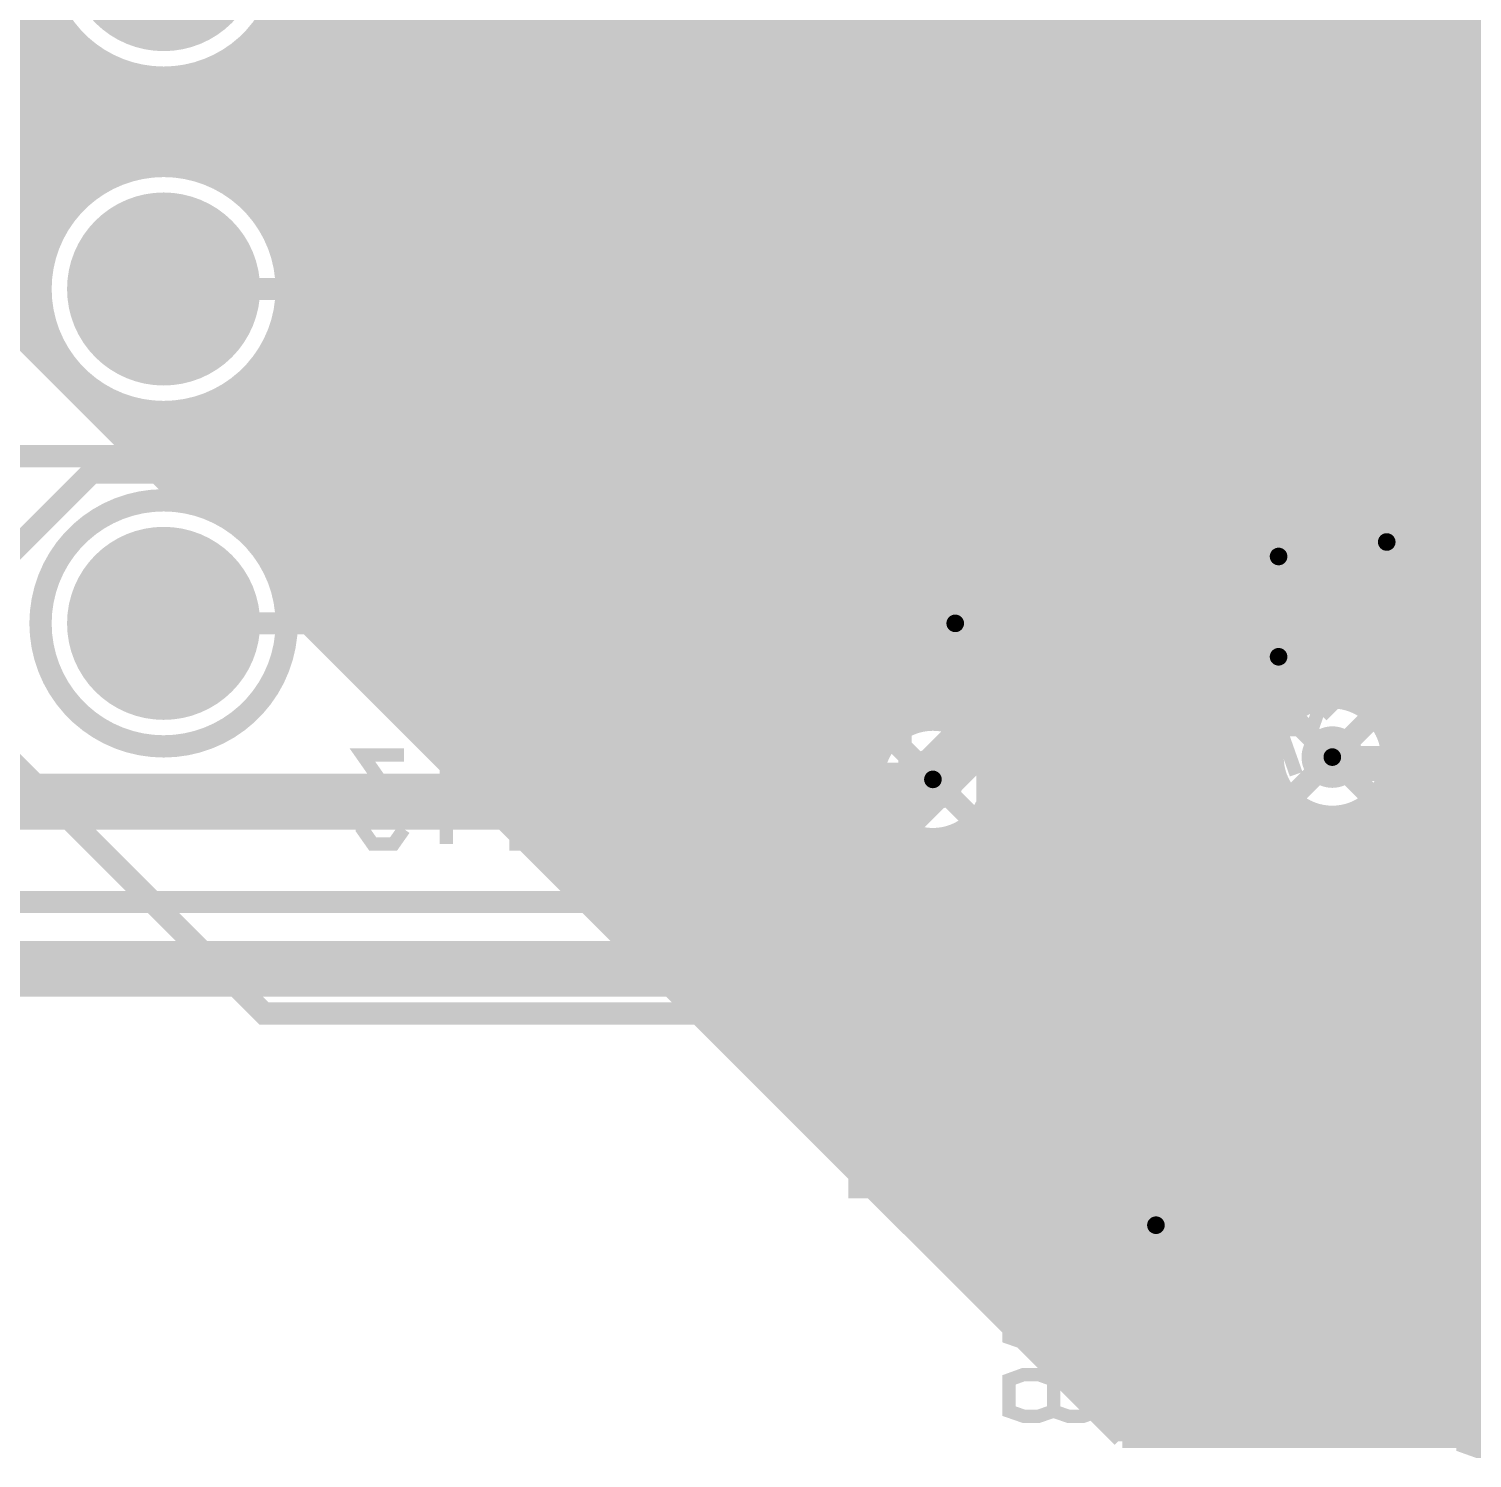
# Model space of a CAD drawing. Extents: x -20 to 155, y -92 to 168.
# Drawn here: x 105.15 to 121.58, y 65.42 to 81.7 of the extents above; entities that cross this region are included whole.
import ezdxf

# ---------------------------------------------------------------- set-up
doc = ezdxf.new("R2010")
doc.units = 0
doc.header["$MEASUREMENT"] = 0
doc.layers.get('0').update_dxf_attribs({"linetype": 'CONTINUOUS'})
for name, color, linetype in [('25-334-1_BOT', 7, 'CONTINUOUS'), ('25-334-1_DRD', 7, 'CONTINUOUS'), ('25-334-1_DRL', 2, 'CONTINUOUS'), ('25-334-1_IN1', 4, 'CONTINUOUS'), ('25-334-1_IN2', 3, 'CONTINUOUS'), ('25-334-1_SMB', 5, 'CONTINUOUS'), ('25-334-1_SMT', 10, 'CONTINUOUS'), ('25-334-1_SPB', 14, 'CONTINUOUS'), ('25-334-1_SSB', 12, 'CONTINUOUS'), ('25-334-1_TOP', 13, 'CONTINUOUS'), ('THRUHOLE_TAP', 7, 'CONTINUOUS')]:
    doc.layers.add(name, color=color, linetype=linetype)

# ---------------------------------------------------------------- blocks, each defined once
blk = doc.blocks.new('RECTANGLE_4')
blk.add_solid([(0.4064, 0.4826), (0.4064, -0.4826), (-0.4064, 0.4826), (-0.4064, -0.4826)])
blk = doc.blocks.new('ROUND_25')
at = {"const_width": 1.09982}
blk.add_lwpolyline([(-0.54991, 0, 1), (0.54991, 0, 1)], format="xyb", close=True, dxfattribs=at)
blk = doc.blocks.new('ROUND_39')
at = {"const_width": 0.35052}
blk.add_lwpolyline([(-0.17526, 0, 1), (0.17526, 0, 1)], format="xyb", close=True, dxfattribs=at)
blk = doc.blocks.new('RECTANGLE_53')
blk.add_solid([(0.635, 0.508), (0.635, -0.508), (-0.635, 0.508), (-0.635, -0.508)])
blk = doc.blocks.new('OBLONG_12')
at = {"const_width": 0.2794}
blk.add_lwpolyline([(0.7493, 0), (-0.7493, 0)], dxfattribs=at)
at = {"const_width": 0.1397}
for points in [[(-0.81915, 0, 1), (-0.67945, 0, 1)], [(0.67945, 0, 1), (0.81915, 0, 1)]]:
    blk.add_lwpolyline(points, format="xyb", close=True, dxfattribs=at)
blk = doc.blocks.new('RECTANGLE_23')
blk.add_solid([(0.889, 0.1397), (0.889, -0.1397), (-0.889, 0.1397), (-0.889, -0.1397)])
blk = doc.blocks.new('ROUND_81')
at = {"const_width": 0.50038}
blk.add_lwpolyline([(-0.25019, 0, 1), (0.25019, 0, 1)], format="xyb", close=True, dxfattribs=at)
blk = doc.blocks.new('ROUND_84')
at = {"const_width": 0.10033}
blk.add_lwpolyline([(-0.050164, 0, 1), (0.050164, 0, 1)], format="xyb", close=True, dxfattribs=at)
blk = doc.blocks.new('ROUND_85')
at = {"const_width": 0.10033}
blk.add_lwpolyline([(-0.050164, 0, 1), (0.050164, 0, 1)], format="xyb", close=True, dxfattribs=at)
blk = doc.blocks.new('ROUND_38')
at = {"const_width": 0.35052}
blk.add_lwpolyline([(-0.17526, 0, 1), (0.17526, 0, 1)], format="xyb", close=True, dxfattribs=at)
blk = doc.blocks.new('ROUND_42')
at = {"const_width": 0.35052}
blk.add_lwpolyline([(-0.17526, 0, 1), (0.17526, 0, 1)], format="xyb", close=True, dxfattribs=at)
blk = doc.blocks.new('ROUND_35')
at = {"const_width": 0.10033}
blk.add_lwpolyline([(-0.050164, 0, 1), (0.050164, 0, 1)], format="xyb", close=True, dxfattribs=at)
blk = doc.blocks.new('ROUND_71')
at = {"const_width": 0.50038}
blk.add_lwpolyline([(-0.25019, 0, 1), (0.25019, 0, 1)], format="xyb", close=True, dxfattribs=at)

msp = doc.modelspace()

# ---------------------------------------------------------------- linework, layer by layer
at = {"layer": '25-334-1_BOT'}
for points, const_width in [([(120.6119, 81.45272), (116.54028, 81.45272), (115.443, 82.55), (114.3762, 82.55)], 0.254), ([(120.6119, 80.95234), (114.68354, 80.95234), (114.3762, 80.645)], 0.254), ([(112.9538, 80.645), (103.505, 80.645)], 0.254), ([(122.49404, 80.45196), (120.6119, 80.45196)], 0.254), ([(114.3762, 78.74), (114.427, 78.74), (115.1382, 79.4512), (120.6119, 79.4512)], 0.254), ([(114.3762, 76.835), (114.3762, 77.2922), (116.03482, 78.95082), (120.6119, 78.95082)], 0.254), ([(112.9538, 78.74), (106.68, 78.74)], 0.254), ([(120.6119, 78.45044), (116.29644, 78.45044), (115.189, 77.343), (115.189, 75.692), (114.427, 74.93), (114.3762, 74.93)], 0.254), ([(116.7638, 77.47), (116.332, 77.47), (115.824, 76.962), (115.824, 75.057), (115.697, 74.93)], 0.254), ([(118.1862, 77.47), (118.1862, 75.565)], 0.254), ([(118.1862, 77.47), (120.59158, 77.47), (120.6119, 77.44968)], 0.254), ([(122.40768, 77.44968), (120.6119, 77.44968)], 0.254), ([(122.40768, 77.44968), (120.6119, 77.44968)], 0.254), ([(112.9538, 76.835), (103.505, 76.835)], 0.254), ([(120.6119, 75.8571), (120.6119, 76.9493)], 0.254), ([(120.6119, 75.8571), (120.6119, 76.9493)], 0.254), ([(116.7638, 75.565), (116.7638, 73.66)], 0.635), ([(119.38, 75.692), (119.253, 75.565), (118.1862, 75.565)], 0.254), ([(112.9538, 74.93), (106.68, 74.93)], 0.254), ([(118.1862, 73.66), (118.491, 73.66), (119.38, 74.549)], 0.254), ([(118.1862, 73.66), (118.491, 73.66), (119.38, 74.549)], 0.254), ([(119.38, 74.549), (118.491, 73.66), (118.1862, 73.66)], 0.254), ([(115.697, 70.485), (107.823, 70.485), (104.013, 74.295)], 0.254), ([(114.3762, 73.025), (115.316, 73.025), (115.443, 73.152), (115.951, 73.66), (116.7638, 73.66)], 0.635), ([(116.7638, 73.66), (115.951, 73.66), (115.443, 73.152)], 0.635), ([(119.99214, 73.406), (118.08968, 71.501), (117.983, 71.501)], 0.254), ([(112.9538, 73.025), (114.4778, 71.501), (117.983, 71.501)], 0.254), ([(117.983, 68.072), (117.983, 69.469)], 0.254), ([(117.983, 68.072), (117.983, 69.469)], 0.254)]:
    msp.add_lwpolyline(points, dxfattribs=dict(at, const_width=const_width))
at = {"layer": '25-334-1_DRD', "const_width": 0.254}
for points in [[(106.68, 79.375), (106.68, 78.105)], [(107.315, 78.74), (106.045, 78.74)], [(121.2469, 76.4921), (119.9769, 75.2221)], [(121.2469, 75.2221), (119.9769, 76.4921)], [(121.2469, 76.4921), (119.9769, 75.2221)], [(121.2469, 75.2221), (119.9769, 76.4921)], [(120.015, 76.327), (118.745, 75.057)], [(120.015, 75.057), (118.745, 76.327)], [(106.68, 75.565), (106.68, 74.295)], [(116.332, 75.565), (115.062, 74.295)], [(116.332, 74.295), (115.062, 75.565)], [(120.015, 75.184), (118.745, 73.914)], [(120.015, 73.914), (118.745, 75.184)], [(120.015, 75.184), (118.745, 73.914)], [(120.015, 73.914), (118.745, 75.184)], [(120.015, 75.184), (118.745, 73.914)], [(120.015, 73.914), (118.745, 75.184)], [(107.315, 74.93), (106.045, 74.93)], [(120.62714, 74.041), (119.35714, 72.771)], [(120.62714, 72.771), (119.35714, 74.041)], [(116.078, 73.787), (114.808, 72.517)], [(116.078, 72.517), (114.808, 73.787)], [(118.618, 68.707), (117.348, 67.437)], [(118.618, 67.437), (117.348, 68.707)], [(118.618, 68.707), (117.348, 67.437)], [(118.618, 67.437), (117.348, 68.707)]]:
    msp.add_lwpolyline(points, dxfattribs=at)
at = {"layer": '25-334-1_IN1', "const_width": 0.254}
for points in [[(116.3066, 93.599), (116.3066, 75.22972)], [(116.5352, 93.599), (116.5352, 70.993)], [(116.7638, 93.599), (116.7638, 70.993)], [(116.9924, 93.599), (116.9924, 70.993)], [(117.221, 93.599), (117.221, 70.993)], [(117.4496, 93.599), (117.4496, 70.993)], [(117.6782, 93.599), (117.6782, 70.993)], [(117.9068, 93.599), (117.9068, 70.993)], [(118.1354, 93.599), (118.1354, 70.993)], [(118.364, 93.599), (118.364, 70.993)], [(118.5926, 93.599), (118.5926, 70.993)], [(118.8212, 93.599), (118.8212, 74.93508)], [(119.0498, 93.599), (119.0498, 75.14336)], [(121.5644, 93.4466), (121.5644, 70.993)], [(119.2784, 87.78494), (119.2784, 75.21956)], [(119.507, 87.63508), (119.507, 75.21702)], [(119.7356, 87.58428), (119.7356, 75.12812)], [(119.9642, 87.61476), (119.9642, 76.06284)], [(120.1928, 86.77402), (120.1928, 76.39304)], [(121.3358, 86.73338), (121.3358, 70.993)], [(120.4214, 86.54288), (120.4214, 76.50988)], [(121.1072, 86.52764), (121.1072, 76.32192)], [(120.65, 86.45398), (120.65, 76.53528)], [(120.8786, 86.4489), (120.8786, 76.48194)], [(116.078, 84.38388), (116.078, 75.49388)], [(133.604, 81.7372), (116.078, 81.7372)], [(133.604, 81.5086), (116.078, 81.5086)], [(133.604, 81.28), (116.078, 81.28)], [(122.174, 81.0514), (116.078, 81.0514)], [(121.92254, 80.8228), (116.078, 80.8228)], [(121.82856, 80.5942), (116.078, 80.5942)], [(121.8184, 80.3656), (116.078, 80.3656)], [(121.89206, 80.137), (116.078, 80.137)], [(122.0851, 79.9084), (116.078, 79.9084)], [(133.604, 79.6798), (116.078, 79.6798)], [(133.604, 79.4512), (116.078, 79.4512)], [(133.604, 79.2226), (116.078, 79.2226)], [(129.97688, 78.994), (116.078, 78.994)], [(129.80924, 78.7654), (116.078, 78.7654)], [(129.75082, 78.5368), (116.078, 78.5368)], [(129.77114, 78.3082), (116.078, 78.3082)], [(129.8829, 78.0796), (116.078, 78.0796)], [(130.18516, 77.851), (116.078, 77.851)], [(133.604, 77.6224), (116.078, 77.6224)], [(133.604, 77.3938), (116.078, 77.3938)], [(128.65862, 77.1652), (116.078, 77.1652)], [(128.48336, 76.9366), (116.078, 76.9366)], [(128.41986, 76.708), (116.078, 76.708)], [(120.33758, 76.4794), (116.078, 76.4794)], [(128.43764, 76.4794), (120.88622, 76.4794)], [(120.05818, 76.2508), (116.078, 76.2508)], [(128.54432, 76.2508), (121.16562, 76.2508)], [(119.9515, 76.0222), (116.078, 76.0222)], [(128.8288, 76.0222), (121.26976, 76.0222)], [(119.93372, 75.7936), (116.078, 75.7936)], [(133.604, 75.7936), (121.28754, 75.7936)], [(119.99722, 75.565), (116.078, 75.565)], [(119.9642, 75.64882), (119.9642, 74.89698)], [(133.604, 75.565), (121.22658, 75.565)], [(120.17502, 75.3364), (116.24056, 75.3364)], [(133.604, 75.3364), (121.04878, 75.3364)], [(121.1072, 75.38974), (121.1072, 70.993)], [(120.1928, 75.32116), (120.1928, 74.05624)], [(120.4214, 75.20432), (120.4214, 73.93178)], [(120.65, 75.17892), (120.65, 73.57618)], [(120.8786, 75.23226), (120.8786, 70.993)], [(118.99138, 75.1078), (116.35232, 75.1078)], [(133.604, 75.1078), (119.76608, 75.1078)], [(118.78564, 74.8792), (116.37518, 74.8792)], [(133.604, 74.8792), (119.97436, 74.8792)], [(116.3066, 74.62774), (116.3066, 70.993)], [(118.7069, 74.6506), (116.31676, 74.6506)], [(133.604, 74.6506), (120.05056, 74.6506)], [(116.078, 74.36612), (116.078, 73.3933)], [(118.71198, 74.422), (116.14912, 74.422)], [(133.604, 74.422), (120.04802, 74.422)], [(118.80088, 74.1934), (116.078, 74.1934)], [(133.604, 74.1934), (119.95912, 74.1934)], [(119.9642, 74.20102), (119.9642, 74.08418)], [(118.8212, 74.16038), (118.8212, 70.993)], [(119.03202, 73.9648), (116.078, 73.9648)], [(119.0498, 73.95464), (119.0498, 70.993)], [(119.2784, 73.8759), (119.2784, 70.993)], [(128.20904, 73.9648), (120.37822, 73.9648)], [(119.39778, 73.7362), (116.078, 73.7362)], [(128.0033, 73.7362), (120.5865, 73.7362)], [(119.31904, 73.5076), (116.078, 73.5076)], [(127.92456, 73.5076), (120.6627, 73.5076)], [(119.32412, 73.279), (116.11102, 73.279)], [(120.65, 73.23328), (120.65, 70.993)], [(127.50038, 73.279), (120.66016, 73.279)], [(119.41302, 73.0504), (116.11356, 73.0504)], [(127.08128, 73.0504), (120.57126, 73.0504)], [(116.078, 72.90816), (116.078, 70.993)], [(119.507, 72.92848), (119.507, 70.993)], [(120.4214, 72.87768), (120.4214, 70.993)], [(119.64416, 72.8218), (116.078, 72.8218)], [(119.7356, 72.77608), (119.7356, 70.993)], [(119.9642, 72.72528), (119.9642, 70.993)], [(120.1928, 72.75576), (120.1928, 70.993)], [(126.95174, 72.8218), (120.34012, 72.8218)], [(126.91618, 72.5932), (116.078, 72.5932)], [(126.9619, 72.3646), (116.078, 72.3646)], [(127.10414, 72.136), (116.078, 72.136)], [(129.23774, 71.9074), (116.078, 71.9074)], [(133.604, 71.6788), (116.078, 71.6788)], [(122.05208, 71.4502), (116.078, 71.4502)], [(121.91492, 71.2216), (116.078, 71.2216)], [(121.87428, 70.993), (116.078, 70.993)]]:
    msp.add_lwpolyline(points, dxfattribs=at)
for points in [[(120.6119, 76.53782, 0.4142136), (119.93118, 75.8571)], [(121.29262, 75.8571, 0.4142136), (120.6119, 76.53782)], [(119.93118, 75.8571, 0.4142136), (120.6119, 75.17638)], [(120.6119, 75.17638, 0.4142136), (121.29262, 75.8571)], [(116.37772, 74.93, 0.2491149), (116.07811, 75.49404)], [(119.38, 75.22972, 0.4142136), (118.69928, 74.549)], [(119.38, 75.22972, 0.4142136), (118.69928, 74.549)], [(120.06072, 74.549, 0.4142136), (119.38, 75.22972)], [(120.06072, 74.549, 0.4142136), (119.38, 75.22972)], [(116.078, 74.36612, 0.2491151), (116.37753, 74.93)], [(118.69928, 74.549, 0.4142136), (119.38, 73.86828)], [(118.69928, 74.549, 0.4142136), (119.38, 73.86828)], [(119.86514, 74.07402, 0.1961637), (120.05894, 74.549)], [(119.86514, 74.07402, 0.1961637), (120.05894, 74.549)], [(119.99214, 74.08672, 0.0470028), (119.865, 74.07474)], [(120.67286, 73.406, 0.4142136), (119.99214, 74.08672)], [(119.50446, 73.88098, 0.1954862), (119.31138, 73.406)], [(119.38, 73.86828, 0.0460822), (119.50468, 73.87979)], [(119.38, 73.86828, 0.0460822), (119.50468, 73.87979)], [(116.12372, 73.152, 0.091037), (116.07933, 73.3938)], [(119.31142, 73.406, 0.4142136), (119.99214, 72.72528)], [(119.99214, 72.72528, 0.4142136), (120.67286, 73.406)], [(116.078, 72.90816, 0.091917), (116.12321, 73.152)]]:
    msp.add_lwpolyline(points, format="xyb", dxfattribs=at)
at = {"layer": '25-334-1_IN2', "const_width": 0.254}
for points in [[(152.4, 129.413), (152.4, 68.834), (149.225, 65.659), (117.602, 65.659)], [(112.4966, 119.761), (112.4966, 70.7644)], [(112.7252, 119.761), (112.7252, 70.5358)], [(112.9538, 119.761), (112.9538, 70.3072)], [(113.1824, 119.761), (113.1824, 70.0786)], [(113.411, 119.761), (113.411, 69.85)], [(113.6396, 119.761), (113.6396, 69.6214)], [(113.8682, 119.761), (113.8682, 69.3928)], [(114.0968, 119.761), (114.0968, 69.1642)], [(115.697, 119.761), (115.697, 73.78192)], [(117.2972, 119.761), (117.2972, 65.9638)], [(117.5258, 119.761), (117.5258, 65.7352)], [(117.7544, 119.761), (117.7544, 65.659)], [(105.1814, 116.64696), (105.1814, 78.0796)], [(108.1532, 116.14404), (108.1532, 75.1078)], [(108.3818, 116.14404), (108.3818, 74.8792)], [(108.6104, 116.14404), (108.6104, 74.6506)], [(108.839, 116.14404), (108.839, 74.422)], [(109.0676, 116.14404), (109.0676, 74.1934)], [(109.2962, 116.14404), (109.2962, 73.9648)], [(109.5248, 116.14404), (109.5248, 73.7362)], [(109.7534, 116.14404), (109.7534, 73.5076)], [(109.982, 116.14404), (109.982, 73.279)], [(110.2106, 116.14404), (110.2106, 73.0504)], [(110.4392, 116.14404), (110.4392, 72.8218)], [(121.6406, 111.69904), (121.6406, 65.659)], [(117.0686, 100.66274), (117.0686, 66.1924)], [(110.6678, 100.61702), (110.6678, 72.5932)], [(115.9256, 100.54336), (115.9256, 73.62952)], [(110.8964, 100.38588), (110.8964, 72.3646)], [(116.1542, 100.35794), (116.1542, 67.1068)], [(116.84, 100.40112), (116.84, 66.421)], [(116.3828, 100.28936), (116.3828, 66.8782)], [(116.6114, 100.30206), (116.6114, 66.6496)], [(117.983, 96.2152), (117.983, 65.659)], [(118.2116, 95.6945), (118.2116, 65.659)], [(118.4402, 95.4405), (118.4402, 65.659)], [(111.125, 89.54516), (111.125, 72.136)], [(114.3254, 89.48674), (114.3254, 68.9356)], [(112.268, 89.33688), (112.268, 70.993)], [(115.4684, 89.36736), (115.4684, 73.83018)], [(111.3536, 89.2429), (111.3536, 71.9074)], [(112.0394, 89.16924), (112.0394, 71.2216)], [(114.554, 89.22512), (114.554, 68.707)], [(115.2398, 89.18194), (115.2398, 73.7997)], [(111.5822, 89.13114), (111.5822, 71.6788)], [(111.8108, 89.11082), (111.8108, 71.4502)], [(114.7826, 89.12606), (114.7826, 73.31202)], [(115.0112, 89.11336), (115.0112, 73.67778)], [(121.412, 86.87816), (121.412, 65.659)], [(121.1834, 86.5759), (121.1834, 65.659)], [(120.7262, 86.44382), (120.7262, 65.659)], [(120.9548, 86.46414), (120.9548, 65.659)], [(120.4976, 85.11794), (120.4976, 73.86066)], [(120.0404, 84.91728), (120.0404, 75.85202)], [(120.269, 84.96808), (120.269, 74.02576)], [(118.6688, 84.61502), (118.6688, 65.659)], [(119.8118, 84.57438), (119.8118, 76.21778)], [(118.8974, 84.38388), (118.8974, 76.16952)], [(119.126, 84.29498), (119.126, 76.32192)], [(119.3546, 84.2899), (119.3546, 76.37018)], [(119.5832, 84.36864), (119.5832, 76.3397)], [(105.41, 81.89214), (105.41, 79.39786)], [(107.9246, 81.84642), (107.9246, 79.44358)], [(105.50398, 81.7372), (104.42702, 81.7372)], [(152.4, 81.7372), (107.85602, 81.7372)], [(105.69956, 81.5086), (104.64546, 81.5086)], [(105.6386, 81.56956), (105.6386, 79.72044)], [(152.4, 81.5086), (107.66044, 81.5086)], [(107.696, 81.54416), (107.696, 79.74584)], [(106.02214, 81.28), (104.78516, 81.28)], [(105.8672, 81.37398), (105.8672, 79.91602)], [(152.4, 81.28), (107.33786, 81.28)], [(107.4674, 81.3562), (107.4674, 79.9338)], [(106.0958, 81.24444), (106.0958, 80.04556)], [(106.3244, 81.1657), (106.3244, 80.1243)], [(106.553, 81.12506), (106.553, 80.16494)], [(106.7816, 81.12252), (106.7816, 80.16494)], [(107.0102, 81.15808), (107.0102, 80.13192)], [(107.2388, 81.23428), (107.2388, 80.05572)], [(122.174, 81.0514), (104.8766, 81.0514)], [(121.92254, 80.8228), (104.92232, 80.8228)], [(121.82856, 80.5942), (104.93248, 80.5942)], [(121.8184, 80.3656), (104.90708, 80.3656)], [(106.3752, 80.137), (104.84104, 80.137)], [(121.89206, 80.137), (106.9848, 80.137)], [(105.8545, 79.9084), (104.72928, 79.9084)], [(122.0851, 79.9084), (107.50296, 79.9084)], [(105.6005, 79.6798), (104.5591, 79.6798)], [(152.4, 79.6798), (107.75696, 79.6798)], [(105.43794, 79.4512), (104.2924, 79.4512)], [(152.4, 79.4512), (107.91952, 79.4512)], [(103.96728, 79.29118), (106.9213, 76.3397)], [(105.3338, 79.2226), (104.0384, 79.2226)], [(152.4, 79.2226), (108.0262, 79.2226)], [(105.27284, 78.994), (104.267, 78.994)], [(129.97688, 78.994), (108.08716, 78.994)], [(105.24998, 78.7654), (104.4956, 78.7654)], [(129.80924, 78.7654), (108.11002, 78.7654)], [(105.26522, 78.5368), (104.7242, 78.5368)], [(129.75082, 78.5368), (108.09478, 78.5368)], [(105.31602, 78.3082), (104.9528, 78.3082)], [(129.77114, 78.3082), (108.04398, 78.3082)], [(105.41, 78.0796), (105.1814, 78.0796)], [(105.41, 78.08214), (105.41, 77.851)], [(107.9246, 78.03642), (107.9246, 75.63358)], [(122.15114, 78.0796), (107.94746, 78.0796)], [(105.55986, 77.851), (105.41, 77.851)], [(121.85904, 77.851), (107.80014, 77.851)], [(105.6386, 77.75956), (105.6386, 77.6224)], [(107.696, 77.73416), (107.696, 75.93584)], [(105.78846, 77.6224), (105.6386, 77.6224)], [(105.8672, 77.56398), (105.8672, 77.3938)], [(107.4674, 77.5462), (107.4674, 76.1238)], [(121.74982, 77.6224), (107.57154, 77.6224)], [(106.1974, 77.3938), (105.8672, 77.3938)], [(106.0958, 77.43444), (106.0958, 77.1652)], [(106.3244, 77.3557), (106.3244, 76.9366)], [(106.553, 77.31506), (106.553, 76.708)], [(106.7816, 77.31252), (106.7816, 76.4794)], [(107.0102, 77.34808), (107.0102, 76.32192)], [(121.7295, 77.3938), (107.1626, 77.3938)], [(107.2388, 77.42428), (107.2388, 76.24572)], [(121.79046, 77.1652), (106.0958, 77.1652)], [(121.96064, 76.9366), (106.3244, 76.9366)], [(128.41986, 76.708), (106.553, 76.708)], [(128.43764, 76.4794), (106.7816, 76.4794)], [(118.99138, 76.2508), (107.22864, 76.2508)], [(128.54432, 76.2508), (119.76608, 76.2508)], [(118.78564, 76.0222), (107.60202, 76.0222)], [(128.8288, 76.0222), (119.97436, 76.0222)], [(118.7069, 75.7936), (107.82046, 75.7936)], [(152.4, 75.7936), (120.05056, 75.7936)], [(118.71198, 75.565), (107.96016, 75.565)], [(120.0404, 75.52944), (120.0404, 74.08418)], [(152.4, 75.565), (120.04802, 75.565)], [(118.80088, 75.3364), (108.0516, 75.3364)], [(152.4, 75.3364), (119.95912, 75.3364)], [(108.0897, 75.1713), (117.602, 65.659)], [(118.8974, 75.21194), (118.8974, 65.659)], [(119.8118, 75.16622), (119.8118, 74.06132)], [(119.03202, 75.1078), (108.1532, 75.1078)], [(119.126, 75.06208), (119.126, 65.659)], [(119.3546, 75.01128), (119.3546, 73.64222)], [(119.5832, 75.04176), (119.5832, 73.94956)], [(152.4, 75.1078), (119.72798, 75.1078)], [(152.4, 74.8792), (108.3818, 74.8792)], [(152.4, 74.6506), (108.6104, 74.6506)], [(152.4, 74.422), (108.839, 74.422)], [(152.4, 74.1934), (109.0676, 74.1934)], [(119.60352, 73.9648), (109.2962, 73.9648)], [(128.20904, 73.9648), (120.37822, 73.9648)], [(115.09502, 73.7362), (109.5248, 73.7362)], [(119.39778, 73.7362), (115.79098, 73.7362)], [(128.0033, 73.7362), (120.5865, 73.7362)], [(114.86388, 73.5076), (109.7534, 73.5076)], [(119.31904, 73.5076), (116.02212, 73.5076)], [(127.92456, 73.5076), (120.6627, 73.5076)], [(114.77498, 73.279), (109.982, 73.279)], [(119.32412, 73.279), (116.11102, 73.279)], [(127.92964, 73.279), (120.66016, 73.279)], [(114.7699, 73.0504), (110.2106, 73.0504)], [(119.41302, 73.0504), (116.11356, 73.0504)], [(119.3546, 73.16978), (119.3546, 65.659)], [(125.30836, 73.0504), (120.57126, 73.0504)], [(114.7826, 72.98944), (114.7826, 68.4784)], [(120.4976, 72.95134), (120.4976, 65.659)], [(114.84864, 72.8218), (110.4392, 72.8218)], [(119.64416, 72.8218), (116.03736, 72.8218)], [(119.5832, 72.86244), (119.5832, 65.659)], [(119.8118, 72.75068), (119.8118, 65.659)], [(120.0404, 72.72782), (120.0404, 65.659)], [(120.269, 72.7837), (120.269, 65.659)], [(125.12294, 72.8218), (120.34012, 72.8218)], [(115.05438, 72.5932), (110.6678, 72.5932)], [(115.0112, 72.62622), (115.0112, 68.2498)], [(125.05436, 72.5932), (115.82908, 72.5932)], [(115.9256, 72.67194), (115.9256, 67.3354)], [(115.2398, 72.50176), (115.2398, 68.0212)], [(115.4684, 72.47128), (115.4684, 67.7926)], [(115.697, 72.52208), (115.697, 67.564)], [(125.06706, 72.3646), (110.8964, 72.3646)], [(125.16612, 72.136), (111.125, 72.136)], [(125.42774, 71.9074), (111.3536, 71.9074)], [(152.4, 71.6788), (111.5822, 71.6788)], [(122.05208, 71.4502), (111.8108, 71.4502)], [(121.91492, 71.2216), (112.0394, 71.2216)], [(121.87428, 70.993), (112.268, 70.993)], [(121.91492, 70.7644), (112.4966, 70.7644)], [(122.05208, 70.5358), (112.7252, 70.5358)], [(133.26364, 70.3072), (112.9538, 70.3072)], [(133.20776, 70.0786), (113.1824, 70.0786)], [(133.18998, 69.85), (113.411, 69.85)], [(133.20776, 69.6214), (113.6396, 69.6214)], [(133.26364, 69.3928), (113.8682, 69.3928)], [(133.36524, 69.1642), (114.0968, 69.1642)], [(133.52018, 68.9356), (114.3254, 68.9356)], [(133.76148, 68.707), (114.554, 68.707)], [(134.21614, 68.4784), (114.7826, 68.4784)], [(151.8158, 68.2498), (115.0112, 68.2498)], [(151.5872, 68.0212), (115.2398, 68.0212)], [(122.07494, 67.7926), (115.4684, 67.7926)], [(121.92508, 67.564), (115.697, 67.564)], [(121.87428, 67.3354), (115.9256, 67.3354)], [(121.90476, 67.1068), (116.1542, 67.1068)], [(122.02922, 66.8782), (116.3828, 66.8782)], [(122.39244, 66.6496), (116.6114, 66.6496)], [(149.987, 66.421), (116.84, 66.421)], [(149.7584, 66.1924), (117.0686, 66.1924)], [(149.5298, 65.9638), (117.2972, 65.9638)], [(149.3012, 65.7352), (117.5258, 65.7352)]]:
    msp.add_lwpolyline(points, dxfattribs=at)
for points in [[(105.24998, 82.55, 0.4142136), (106.68, 81.11998)], [(106.68, 81.11998, 0.4142136), (108.11002, 82.55)], [(106.68, 80.17002, 0.4142136), (105.24998, 78.74)], [(108.11002, 78.74, 0.4142136), (106.68, 80.17002)], [(105.24998, 78.74, 0.4142136), (106.68, 77.30998)], [(106.68, 77.30998, 0.4142136), (108.11002, 78.74)], [(108.0897, 75.1713, 0.3180521), (106.9213, 76.3397)], [(119.38, 76.37272, 0.4142136), (118.69928, 75.692)], [(120.06072, 75.692, 0.4142136), (119.38, 76.37272)], [(118.69928, 75.692, 0.4142136), (119.38, 75.01128)], [(119.38, 75.01128, 0.4142136), (120.06072, 75.692)], [(119.99214, 74.08672, 0.4142136), (119.31142, 73.406)], [(120.67286, 73.406, 0.4142136), (119.99214, 74.08672)], [(115.443, 73.83272, 0.4142136), (114.76228, 73.152)], [(116.12372, 73.152, 0.4142136), (115.443, 73.83272)], [(119.31142, 73.406, 0.4142136), (119.99214, 72.72528)], [(119.99214, 72.72528, 0.4142136), (120.67286, 73.406)], [(114.76228, 73.152, 0.4142136), (115.443, 72.47128)], [(115.443, 72.47128, 0.4142136), (116.12372, 73.152)]]:
    msp.add_lwpolyline(points, format="xyb", dxfattribs=at)
at = {"layer": '25-334-1_SSB', "const_width": 0.1524}
for points in [[(115.1255, 81.7245), (112.2045, 81.7245), (112.2045, 83.3628), (115.1255, 83.3628), (115.1255, 81.7245)], [(110.86592, 80.1624), (110.86592, 81.1784), (110.98276, 81.01076)], [(115.1255, 79.8195), (112.2045, 79.8195), (112.2045, 81.4578), (115.1255, 81.4578), (115.1255, 79.8195)], [(109.42574, 80.1624), (109.07014, 81.1784), (109.54512, 81.1784)], [(110.38332, 80.33258), (110.32236, 80.1624), (109.96676, 80.1624), (109.90834, 80.33258), (109.90834, 80.6704), (110.02772, 80.84058), (110.38332, 80.84058), (110.38332, 81.1784), (109.90834, 81.1784)], [(111.94034, 80.6704), (111.58474, 80.6704), (111.46536, 80.84058), (111.46536, 81.01076), (111.58474, 81.1784), (111.94034, 81.1784), (111.94034, 80.1624)], [(111.64316, 80.6704), (111.46536, 80.1624)], [(110.74654, 80.1624), (110.98276, 80.1624)], [(108.4961, 78.70952), (108.4961, 79.72552), (108.61548, 79.55534)], [(109.09808, 78.70952), (109.57306, 78.70952), (109.09808, 79.3877), (109.09808, 79.55534), (109.1565, 79.72552), (109.5121, 79.72552), (109.57306, 79.55534)], [(110.41126, 79.21752), (110.05566, 79.21752), (109.93628, 79.3877), (109.93628, 79.55534), (110.05566, 79.72552), (110.41126, 79.72552), (110.41126, 78.70952)], [(110.77448, 79.72552), (111.24946, 79.72552)], [(111.0107, 78.70952), (111.0107, 79.72552)], [(115.1255, 77.9145), (112.2045, 77.9145), (112.2045, 79.5528), (115.1255, 79.5528), (115.1255, 77.9145)], [(116.51996, 78.6384), (116.99494, 78.6384), (116.51996, 79.31658), (116.51996, 79.48676), (116.58092, 79.6544), (116.93652, 79.6544), (116.99494, 79.48676)], [(117.35816, 78.97876), (117.83314, 78.97876), (117.59692, 79.6544), (117.47754, 79.6544), (117.47754, 78.6384)], [(118.19636, 78.80858), (118.25732, 78.6384), (118.61292, 78.6384), (118.67134, 78.80858), (118.67134, 79.48676), (118.61292, 79.6544), (118.25732, 79.6544), (118.19636, 79.48676)], [(108.37926, 78.70952), (108.61548, 78.70952)], [(110.73892, 77.3684), (110.73892, 78.3844), (110.85576, 78.21676)], [(109.00156, 77.8764), (108.94314, 78.04658), (108.94314, 78.21676), (109.00156, 78.3844), (109.35716, 78.3844), (109.41812, 78.21676), (109.41812, 78.04658), (109.35716, 77.8764), (109.00156, 77.8764), (108.94314, 77.70876), (108.94314, 77.53858), (109.00156, 77.3684), (109.35716, 77.3684), (109.41812, 77.53858), (109.41812, 77.70876), (109.35716, 77.8764)], [(110.25632, 77.53858), (110.19536, 77.3684), (109.83976, 77.3684), (109.78134, 77.53858), (109.78134, 77.8764), (109.90072, 78.04658), (110.25632, 78.04658), (110.25632, 78.3844), (109.78134, 78.3844)], [(111.81334, 77.8764), (111.45774, 77.8764), (111.33836, 78.04658), (111.33836, 78.21676), (111.45774, 78.3844), (111.81334, 78.3844), (111.81334, 77.3684)], [(118.9355, 76.6445), (116.0145, 76.6445), (116.0145, 78.2828), (118.9355, 78.2828), (118.9355, 76.6445)], [(111.51616, 77.8764), (111.33836, 77.3684)], [(115.1255, 76.0095), (112.2045, 76.0095), (112.2045, 77.6478), (115.1255, 77.6478), (115.1255, 76.0095)], [(110.61954, 77.3684), (110.85576, 77.3684)], [(110.73892, 75.9714), (110.73892, 76.9874), (110.85576, 76.81976)], [(109.00156, 76.4794), (109.35716, 76.4794), (109.41812, 76.64958), (109.41812, 76.81976), (109.35716, 76.9874), (109.00156, 76.9874), (108.94314, 76.81976), (108.94314, 76.64958), (109.17936, 75.9714)], [(110.25632, 76.14158), (110.19536, 75.9714), (109.83976, 75.9714), (109.78134, 76.14158), (109.78134, 76.4794), (109.90072, 76.64958), (110.25632, 76.64958), (110.25632, 76.9874), (109.78134, 76.9874)], [(111.81334, 76.4794), (111.45774, 76.4794), (111.33836, 76.64958), (111.33836, 76.81976), (111.45774, 76.9874), (111.81334, 76.9874), (111.81334, 75.9714)], [(111.51616, 76.4794), (111.33836, 75.9714)], [(116.0145, 76.3905), (118.9355, 76.3905), (118.9355, 74.7522), (116.0145, 74.7522), (116.0145, 76.3905)], [(119.6975, 75.28306), (119.58066, 75.11542), (119.3419, 75.11542), (119.22506, 75.28306), (119.22506, 75.45324), (119.46128, 75.79106), (119.22506, 76.13142), (119.6975, 76.13142)], [(120.06326, 75.11542), (120.47728, 75.11542), (120.47728, 76.13142)], [(110.61954, 75.9714), (110.85576, 75.9714)], [(115.1255, 74.1045), (112.2045, 74.1045), (112.2045, 75.7428), (115.1255, 75.7428), (115.1255, 74.1045)], [(110.86592, 74.4474), (110.86592, 75.4634), (110.98276, 75.29576)], [(109.36732, 74.4474), (109.48416, 74.61758), (109.54512, 74.78776), (109.54512, 75.12558), (109.48416, 75.29576), (109.36732, 75.4634), (109.24794, 75.4634), (109.12856, 75.29576), (109.07014, 75.12558), (109.07014, 74.78776), (109.12856, 74.61758), (109.24794, 74.4474), (109.36732, 74.4474)], [(110.32236, 74.9554), (109.96676, 74.9554), (109.90834, 74.78776), (109.90834, 74.61758), (109.96676, 74.4474), (110.32236, 74.4474), (110.38332, 74.61758), (110.38332, 74.78776), (110.14456, 75.4634)], [(111.94034, 74.9554), (111.58474, 74.9554), (111.46536, 75.12558), (111.46536, 75.29576), (111.58474, 75.4634), (111.94034, 75.4634), (111.94034, 74.4474)], [(111.64316, 74.9554), (111.46536, 74.4474)], [(110.74654, 74.4474), (110.98276, 74.4474)], [(116.0145, 74.4855), (118.9355, 74.4855), (118.9355, 72.8472), (116.0145, 72.8472), (116.0145, 74.4855)], [(119.40286, 73.71842), (119.75846, 73.71842), (119.81688, 73.88606), (119.81688, 74.05624), (119.75846, 74.22642), (119.40286, 74.22642), (119.3419, 74.05624), (119.3419, 73.88606), (119.58066, 73.21042)], [(120.65508, 73.37806), (120.5357, 73.21042), (120.29948, 73.21042), (120.1801, 73.37806), (120.1801, 73.54824), (120.41886, 73.88606), (120.1801, 74.22642), (120.65508, 74.22642)], [(121.0183, 73.37806), (121.07926, 73.21042), (121.43486, 73.21042), (121.49328, 73.37806), (121.49328, 74.05624), (121.43486, 74.22642), (121.07926, 74.22642), (121.0183, 74.05624)], [(115.1255, 72.1995), (112.2045, 72.1995), (112.2045, 73.8378), (115.1255, 73.8378), (115.1255, 72.1995)], [(110.73892, 72.4154), (110.73892, 73.4314), (110.85576, 73.26376)], [(109.41812, 72.58558), (109.29874, 72.4154), (109.06252, 72.4154), (108.94314, 72.58558), (108.94314, 72.75576), (109.17936, 73.09358), (108.94314, 73.4314), (109.41812, 73.4314)], [(109.78134, 72.75576), (110.25632, 72.75576), (110.01756, 73.4314), (109.90072, 73.4314), (109.90072, 72.4154)], [(111.81334, 72.9234), (111.45774, 72.9234), (111.33836, 73.09358), (111.33836, 73.26376), (111.45774, 73.4314), (111.81334, 73.4314), (111.81334, 72.4154)], [(111.51616, 72.9234), (111.33836, 72.4154)], [(119.126, 72.517), (119.126, 68.453), (114.554, 68.453), (114.554, 70.231), (114.808, 70.485), (114.554, 70.739), (114.554, 72.517), (119.126, 72.517)], [(110.61954, 72.4154), (110.85576, 72.4154)], [(117.15496, 68.0466), (117.32514, 67.98564), (117.32514, 67.74942), (117.15496, 67.691), (116.98478, 67.57162), (116.47678, 67.57162), (116.30914, 67.63004), (116.30914, 67.98564), (116.47678, 68.0466), (117.15496, 68.0466)], [(116.98478, 67.80784), (117.32514, 67.57162)], [(122.3264, 67.1703), (122.49658, 67.23126), (122.49658, 67.58686), (122.3264, 67.64528), (121.65076, 67.64528), (121.48058, 67.58686), (121.48058, 67.23126), (121.65076, 67.1703)], [(117.32514, 66.73342), (117.32514, 67.2084), (116.64696, 66.73342), (116.47678, 66.73342), (116.30914, 66.79184), (116.30914, 67.14744), (116.47678, 67.2084)], [(122.49658, 66.6877), (121.48058, 66.3321), (121.48058, 66.80708)], [(116.81714, 65.95364), (116.64696, 65.89522), (116.47678, 65.89522), (116.30914, 65.95364), (116.30914, 66.30924), (116.47678, 66.3702), (116.64696, 66.3702), (116.81714, 66.30924), (116.81714, 65.95364), (116.98478, 65.89522), (117.15496, 65.89522), (117.32514, 65.95364), (117.32514, 66.30924), (117.15496, 66.3702), (116.98478, 66.3702), (116.81714, 66.30924)], [(121.98858, 65.55486), (121.8184, 65.4939), (121.65076, 65.4939), (121.48058, 65.55486), (121.48058, 65.91046), (121.65076, 65.96888), (121.8184, 65.96888), (121.98858, 65.91046), (121.98858, 65.55486), (122.15876, 65.4939), (122.3264, 65.4939), (122.49658, 65.55486), (122.49658, 65.91046), (122.3264, 65.96888), (122.15876, 65.96888), (121.98858, 65.91046)]]:
    msp.add_lwpolyline(points, dxfattribs=at)
at = {"layer": '25-334-1_SSB', "const_width": 0.254}
for points in [[(105.27792, 82.55, 0.4142136), (106.68, 81.14792)], [(106.68, 81.14792, 0.4142136), (108.08208, 82.55)], [(106.68, 80.14208, 0.4142136), (105.27792, 78.74)], [(108.08208, 78.74, 0.4142136), (106.68, 80.14208)], [(105.27792, 78.74, 0.4142136), (106.68, 77.33792)], [(106.68, 77.33792, 0.4142136), (108.08208, 78.74)], [(106.68, 76.33208, 0.4142136), (105.27792, 74.93)], [(108.08208, 74.93, 0.4142136), (106.68, 76.33208)], [(105.27792, 74.93, 0.4142136), (106.68, 73.52792)], [(106.68, 73.52792, 0.4142136), (108.08208, 74.93)]]:
    msp.add_lwpolyline(points, format="xyb", dxfattribs=at)
at = {"layer": '25-334-1_TOP'}
for points, const_width in [([(67.945, 81.28), (100.33, 81.28), (102.616, 78.994), (104.267, 78.994), (105.73004, 80.45196), (122.49404, 80.45196)], 0.254), ([(67.945, 80.01), (68.58, 80.645), (97.536, 80.645), (102.87, 75.311), (104.521, 75.311), (105.85704, 76.64704), (129.09804, 76.64704)], 0.254), ([(79.883, 73.533), (80.01, 73.66), (97.79, 73.66), (99.695, 71.755), (128.778, 71.755), (129.54, 72.517)], 0.254), ([(128.59766, 73.406), (119.99214, 73.406)], 0.254), ([(115.443, 73.152), (115.189, 72.898), (99.568, 72.898)], 0.635), ([(122.555, 70.993), (98.044, 70.993)], 0.635)]:
    msp.add_lwpolyline(points, dxfattribs=dict(at, const_width=const_width))

# ---------------------------------------------------------------- block references
at = {"layer": '25-334-1_BOT'}
for name, p in [('ROUND_25', (106.68, 82.55)), ('OBLONG_12', (120.6119, 81.45272)), ('RECTANGLE_4', (112.9538, 80.645)), ('RECTANGLE_4', (114.3762, 80.645)), ('OBLONG_12', (120.6119, 80.95234)), ('RECTANGLE_23', (120.6119, 80.45196)), ('OBLONG_12', (120.6119, 79.95158)), ('ROUND_25', (106.68, 78.74)), ('OBLONG_12', (120.6119, 79.4512)), ('RECTANGLE_4', (112.9538, 78.74)), ('RECTANGLE_4', (114.3762, 78.74)), ('OBLONG_12', (120.6119, 78.95082)), ('OBLONG_12', (120.6119, 78.45044)), ('OBLONG_12', (120.6119, 77.95006)), ('RECTANGLE_4', (116.7638, 77.47)), ('RECTANGLE_4', (118.1862, 77.47)), ('OBLONG_12', (120.6119, 77.44968)), ('RECTANGLE_4', (112.9538, 76.835)), ('RECTANGLE_4', (114.3762, 76.835)), ('OBLONG_12', (120.6119, 76.9493)), ('ROUND_39', (120.6119, 75.8571)), ('ROUND_25', (106.68, 74.93)), ('RECTANGLE_4', (116.7638, 75.565)), ('RECTANGLE_4', (118.1862, 75.565)), ('ROUND_39', (119.38, 75.692)), ('RECTANGLE_4', (112.9538, 74.93)), ('RECTANGLE_4', (114.3762, 74.93)), ('ROUND_39', (115.697, 74.93)), ('ROUND_39', (119.38, 74.549)), ('RECTANGLE_4', (116.7638, 73.66)), ('RECTANGLE_4', (118.1862, 73.66)), ('ROUND_39', (119.99214, 73.406)), ('RECTANGLE_4', (112.9538, 73.025)), ('RECTANGLE_4', (114.3762, 73.025)), ('ROUND_39', (115.443, 73.152)), ('RECTANGLE_53', (117.983, 71.501)), ('RECTANGLE_53', (115.697, 70.485)), ('RECTANGLE_53', (117.983, 69.469)), ('ROUND_39', (117.983, 68.072))]:
    msp.add_blockref(name, p, dxfattribs=at)
at = {"layer": '25-334-1_DRL'}
for name, p in [('ROUND_81', (106.68, 78.74)), ('ROUND_85', (120.6119, 75.8571)), ('ROUND_84', (119.38, 75.692)), ('ROUND_81', (106.68, 74.93)), ('ROUND_85', (115.697, 74.93)), ('ROUND_85', (119.38, 74.549)), ('ROUND_84', (119.99214, 73.406)), ('ROUND_85', (115.443, 73.152)), ('ROUND_85', (117.983, 68.072))]:
    msp.add_blockref(name, p, dxfattribs=at)
at = {"layer": '25-334-1_IN1'}
for name, p in [('ROUND_25', (106.68, 82.55)), ('ROUND_25', (106.68, 78.74)), ('ROUND_42', (120.6119, 75.8571)), ('ROUND_25', (106.68, 74.93)), ('ROUND_38', (119.38, 75.692)), ('ROUND_39', (115.697, 74.93)), ('ROUND_42', (119.38, 74.549)), ('ROUND_38', (119.99214, 73.406)), ('ROUND_39', (115.443, 73.152)), ('ROUND_42', (117.983, 68.072))]:
    msp.add_blockref(name, p, dxfattribs=at)
at = {"layer": '25-334-1_IN2'}
for name, p in [('ROUND_25', (106.68, 82.55)), ('ROUND_25', (106.68, 78.74)), ('ROUND_42', (120.6119, 75.8571)), ('ROUND_25', (106.68, 74.93)), ('ROUND_38', (119.38, 75.692)), ('ROUND_39', (115.697, 74.93)), ('ROUND_42', (119.38, 74.549)), ('ROUND_38', (119.99214, 73.406)), ('ROUND_39', (115.443, 73.152)), ('ROUND_42', (117.983, 68.072))]:
    msp.add_blockref(name, p, dxfattribs=at)
at = {"layer": '25-334-1_SMB'}
for name, p in [('ROUND_25', (106.68, 82.55)), ('OBLONG_12', (120.6119, 81.45272)), ('RECTANGLE_4', (112.9538, 80.645)), ('RECTANGLE_4', (114.3762, 80.645)), ('OBLONG_12', (120.6119, 80.95234)), ('RECTANGLE_23', (120.6119, 80.45196)), ('OBLONG_12', (120.6119, 79.95158)), ('ROUND_25', (106.68, 78.74)), ('OBLONG_12', (120.6119, 79.4512)), ('RECTANGLE_4', (112.9538, 78.74)), ('RECTANGLE_4', (114.3762, 78.74)), ('OBLONG_12', (120.6119, 78.95082)), ('OBLONG_12', (120.6119, 78.45044)), ('OBLONG_12', (120.6119, 77.95006)), ('RECTANGLE_4', (116.7638, 77.47)), ('RECTANGLE_4', (118.1862, 77.47)), ('OBLONG_12', (120.6119, 77.44968)), ('RECTANGLE_4', (112.9538, 76.835)), ('RECTANGLE_4', (114.3762, 76.835)), ('OBLONG_12', (120.6119, 76.9493)), ('ROUND_25', (106.68, 74.93)), ('RECTANGLE_4', (116.7638, 75.565)), ('RECTANGLE_4', (118.1862, 75.565)), ('RECTANGLE_4', (112.9538, 74.93)), ('RECTANGLE_4', (114.3762, 74.93)), ('RECTANGLE_4', (116.7638, 73.66)), ('RECTANGLE_4', (118.1862, 73.66)), ('RECTANGLE_4', (112.9538, 73.025)), ('RECTANGLE_4', (114.3762, 73.025)), ('RECTANGLE_53', (117.983, 71.501)), ('RECTANGLE_53', (115.697, 70.485)), ('RECTANGLE_53', (117.983, 69.469))]:
    msp.add_blockref(name, p, dxfattribs=at)
at = {"layer": '25-334-1_SMT'}
for p in [(106.68, 82.55), (106.68, 78.74), (106.68, 74.93)]:
    msp.add_blockref('ROUND_25', p, dxfattribs=at)
at = {"layer": '25-334-1_SPB'}
for name, p in [('OBLONG_12', (120.6119, 81.45272)), ('RECTANGLE_4', (112.9538, 80.645)), ('RECTANGLE_4', (114.3762, 80.645)), ('OBLONG_12', (120.6119, 80.95234)), ('RECTANGLE_23', (120.6119, 80.45196)), ('OBLONG_12', (120.6119, 79.95158)), ('OBLONG_12', (120.6119, 79.4512)), ('RECTANGLE_4', (112.9538, 78.74)), ('RECTANGLE_4', (114.3762, 78.74)), ('OBLONG_12', (120.6119, 78.95082)), ('OBLONG_12', (120.6119, 78.45044)), ('OBLONG_12', (120.6119, 77.95006)), ('RECTANGLE_4', (116.7638, 77.47)), ('RECTANGLE_4', (118.1862, 77.47)), ('OBLONG_12', (120.6119, 77.44968)), ('RECTANGLE_4', (112.9538, 76.835)), ('RECTANGLE_4', (114.3762, 76.835)), ('OBLONG_12', (120.6119, 76.9493)), ('RECTANGLE_4', (116.7638, 75.565)), ('RECTANGLE_4', (118.1862, 75.565)), ('RECTANGLE_4', (112.9538, 74.93)), ('RECTANGLE_4', (114.3762, 74.93)), ('RECTANGLE_4', (116.7638, 73.66)), ('RECTANGLE_4', (118.1862, 73.66)), ('RECTANGLE_4', (112.9538, 73.025)), ('RECTANGLE_4', (114.3762, 73.025)), ('RECTANGLE_53', (117.983, 71.501)), ('RECTANGLE_53', (115.697, 70.485)), ('RECTANGLE_53', (117.983, 69.469))]:
    msp.add_blockref(name, p, dxfattribs=at)
at = {"layer": '25-334-1_TOP'}
for name, p in [('ROUND_25', (106.68, 82.55)), ('ROUND_25', (106.68, 78.74)), ('ROUND_39', (120.6119, 75.8571)), ('ROUND_25', (106.68, 74.93)), ('ROUND_39', (119.38, 75.692)), ('ROUND_39', (115.697, 74.93)), ('ROUND_39', (119.38, 74.549)), ('ROUND_39', (119.99214, 73.406)), ('ROUND_39', (115.443, 73.152)), ('ROUND_39', (117.983, 68.072))]:
    msp.add_blockref(name, p, dxfattribs=at)
at = {"layer": 'THRUHOLE_TAP'}
for name, p in [('ROUND_71', (106.68, 78.74)), ('ROUND_35', (120.6119, 75.8571)), ('ROUND_35', (119.38, 75.692)), ('ROUND_71', (106.68, 74.93)), ('ROUND_35', (115.697, 74.93)), ('ROUND_35', (119.38, 74.549)), ('ROUND_35', (119.99214, 73.406)), ('ROUND_35', (115.443, 73.152)), ('ROUND_35', (117.983, 68.072))]:
    msp.add_blockref(name, p, dxfattribs=at)

doc.saveas('drawing.dxf')
